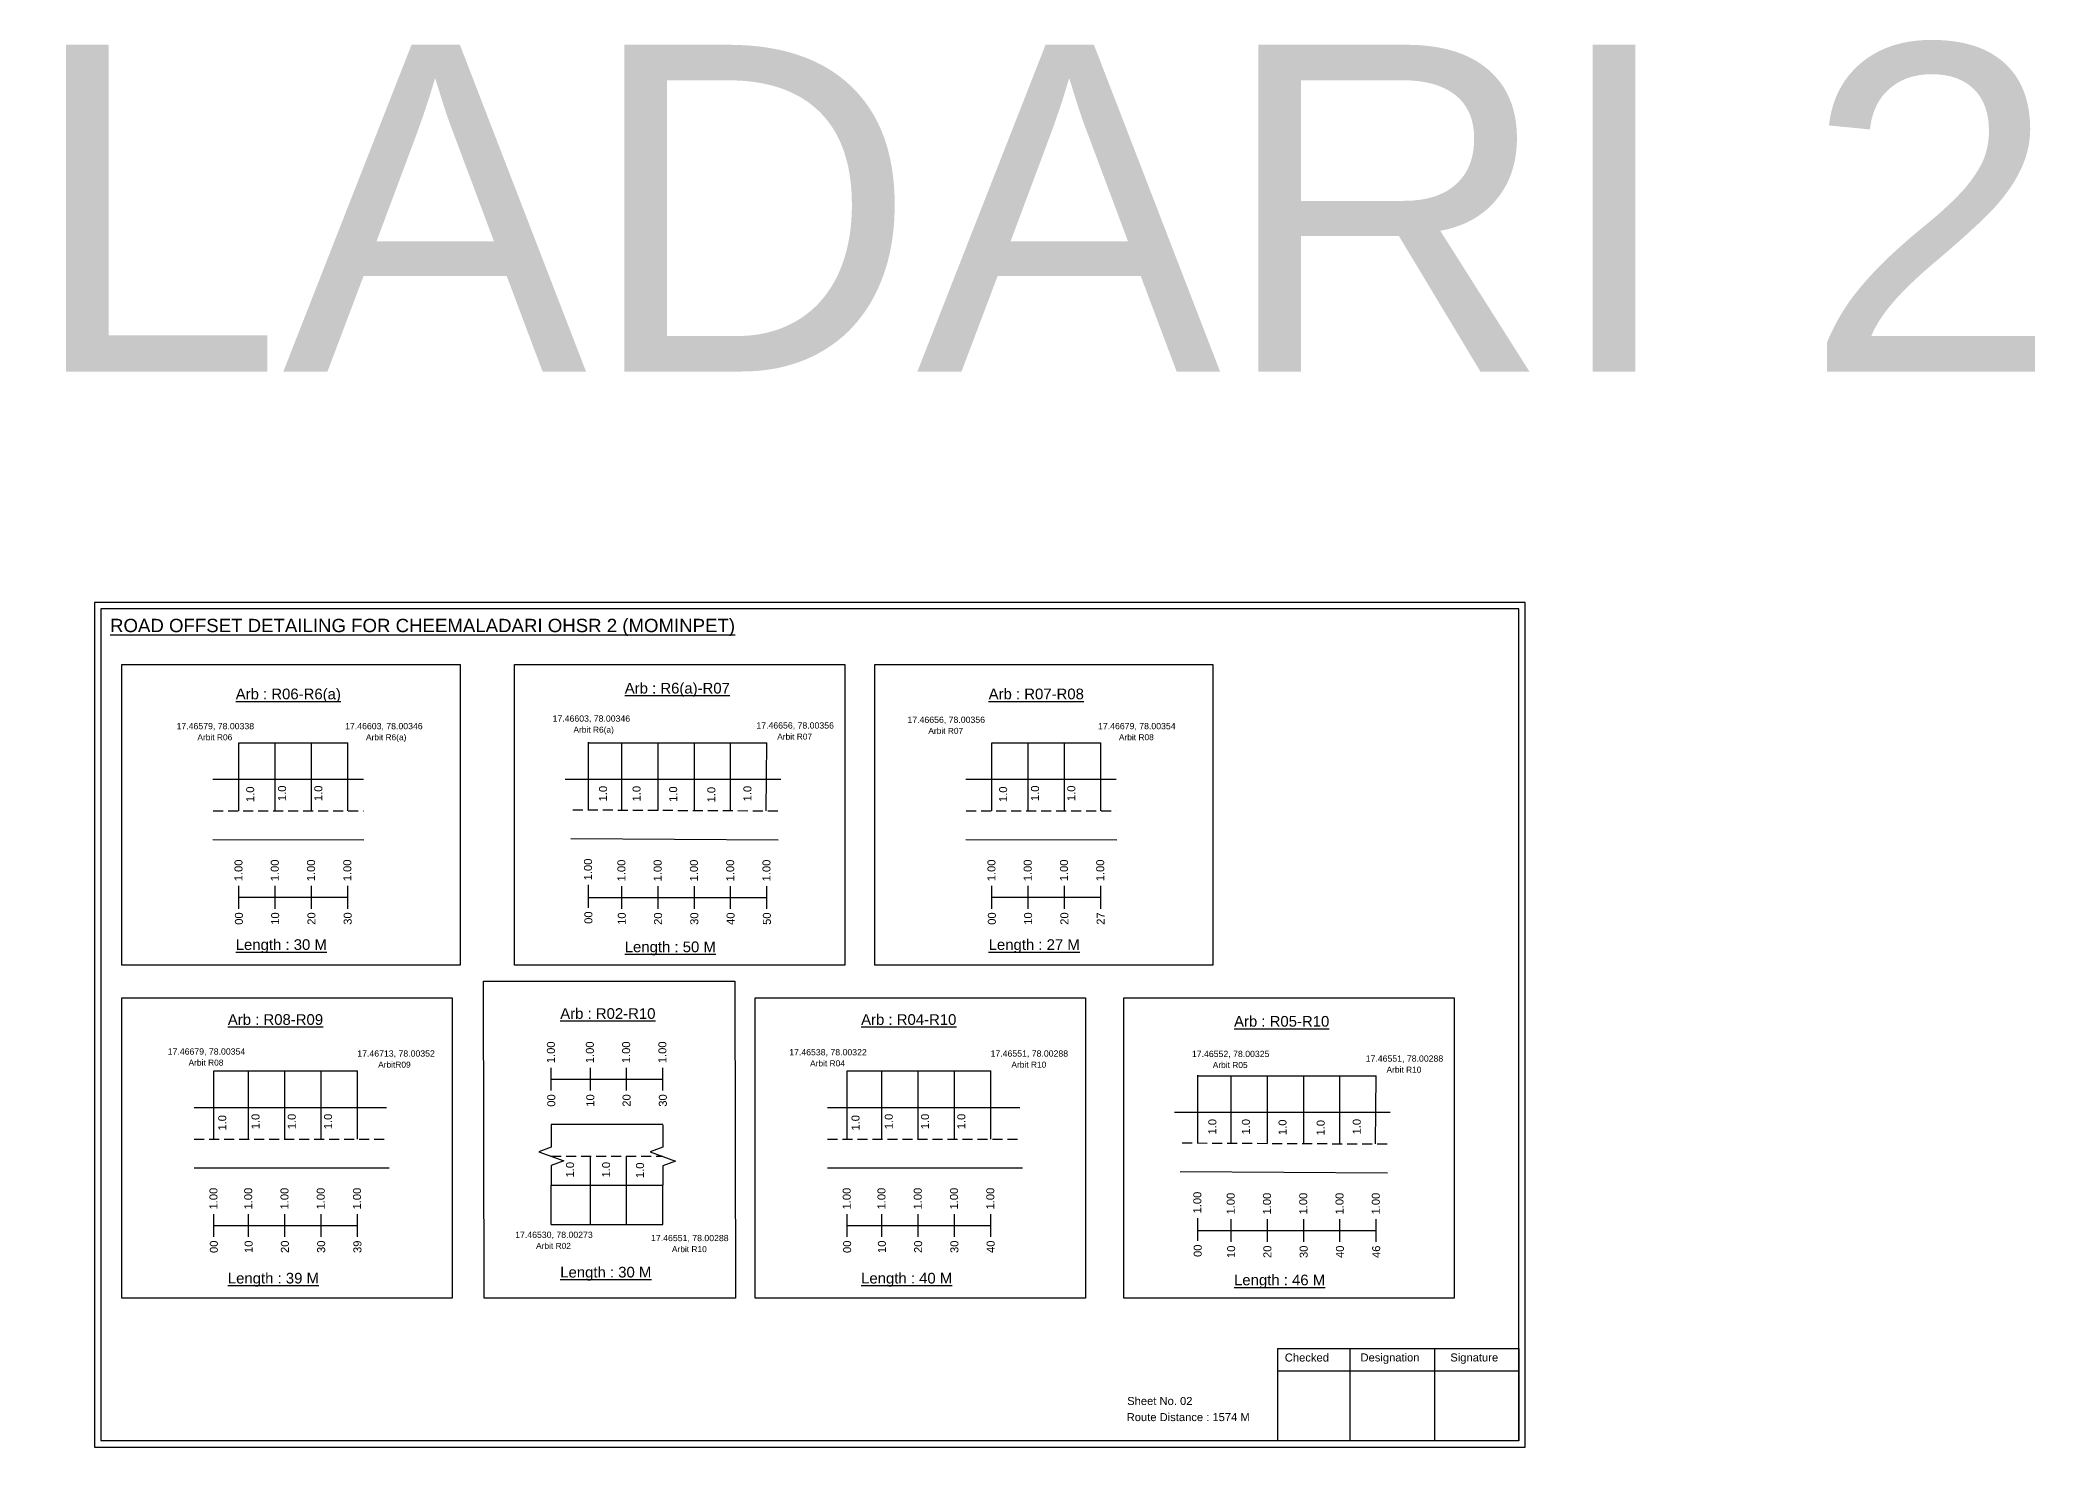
# Model space of a CAD drawing. Header units: inches. Extents: x 3067 to 7161, y 369 to 3169.
# Drawn here: x 3795 to 4543, y 369 to 896 of the extents above; entities that cross this region are included whole.
import ezdxf

# ---------------------------------------------------------------- set-up
doc = ezdxf.new("R2010")
doc.units = ezdxf.units.IN
doc.header["$MEASUREMENT"] = 0
doc.linetypes.add('DASHED2', pattern=[0.375, 0.25, -0.125])
doc.layers.add('PDF_Geometry', color=7, linetype='Continuous')
doc.layers.add('PDF_Text', color=5, linetype='Continuous')
doc.styles.add('PDF Arial', font='arial.ttf')
doc.styles.get("Standard").update_dxf_attribs({"font": 'arial.ttf'})

msp = doc.modelspace()

# ---------------------------------------------------------------- linework, layer by layer
at = {"color": 5}
for p, q in [((3869.38, 632.79), (3910.18, 632.79)), ((4000.45, 632.75), (4067.37, 632.75)), ((4151.73, 632.79), (4192.53, 632.79)), ((3859.99, 509.7), (3913.82, 509.7)), ((4097.46, 509.7), (4151.3, 509.7)), ((4228.94, 507.82), (4295.86, 507.82)), ((3986.52, 452.18), (4028.35, 452.18))]:
    msp.add_line(p, q, dxfattribs=at)
for p, q in [((3869.38, 607.26), (3869.38, 632.79)), ((3882.98, 607.26), (3882.98, 632.79)), ((3896.58, 607.26), (3896.58, 632.79)), ((3910.18, 607.26), (3910.18, 632.79)), ((4000.45, 607.52), (4000.45, 633.05)), ((4012.97, 607.47), (4012.97, 632.75)), ((4026.57, 607.41), (4026.57, 632.75)), ((4040.17, 607.47), (4040.17, 632.75)), ((4053.77, 607.22), (4053.77, 632.75)), ((4067.14, 607.25), (4067.37, 632.75)), ((4151.73, 607.26), (4151.73, 632.79)), ((4165.33, 607.26), (4165.33, 632.79)), ((4178.93, 607.26), (4178.93, 632.79)), ((4192.53, 607.26), (4192.53, 632.79)), ((3859.55, 619.14), (3916.04, 619.14)), ((4072.62, 619.08), (3991.66, 619.08)), ((4141.9, 619.14), (4198.38, 619.14)), ((3859.55, 596.46), (3916.26, 596.33)), ((3993.87, 596.87), (4071.6, 596.44)), ((4141.9, 596.46), (4198.61, 596.33)), ((3859.99, 484.17), (3859.99, 509.7)), ((3873.02, 484.17), (3873.02, 509.7)), ((3886.62, 484.17), (3886.62, 509.7)), ((3900.22, 484.17), (3900.22, 509.7)), ((3913.82, 484.17), (3913.82, 509.7)), ((4097.46, 484.17), (4097.46, 509.7)), ((4110.5, 484.17), (4110.5, 509.7)), ((4124.1, 484.17), (4124.1, 509.7)), ((4137.7, 484.17), (4137.7, 509.7)), ((4151.3, 484.17), (4151.3, 509.7)), ((4228.94, 482.59), (4228.94, 508.13)), ((4241.46, 482.54), (4241.46, 507.82)), ((4255.06, 482.49), (4255.06, 507.82)), ((4268.66, 482.55), (4268.66, 507.82)), ((4282.26, 482.29), (4282.26, 507.82)), ((4295.63, 482.32), (4295.86, 507.82)), ((3852.64, 496.05), (3924.68, 496.05)), ((4090.12, 496.05), (4162.15, 496.05)), ((4301.11, 494.15), (4220.15, 494.15)), ((4028.35, 489.6), (3986.52, 489.6)), ((3852.64, 473.36), (3925.68, 473.36)), ((4001.15, 452.18), (4001.15, 477.72)), ((4014.75, 452.18), (4014.75, 477.72)), ((4090.12, 473.36), (4163.15, 473.36)), ((4222.36, 471.95), (4300.09, 471.52)), ((3986.52, 466.92), (4012.08, 466.92)), ((3986.52, 452.18), (3986.52, 466.92)), ((4012.08, 466.92), (4028.35, 466.92)), ((4028.35, 452.18), (4028.35, 466.92))]:
    msp.add_line(p, q)
at = {"linetype": 'DASHED2', "ltscale": 15}
for p, q in [((3859.7, 607.26), (3916.04, 607.26)), ((3994.59, 607.66), (4072.87, 607.25)), ((4142.04, 607.26), (4198.38, 607.26)), ((3852.64, 484.17), (3925.18, 484.17)), ((4090.12, 484.17), (4162.65, 484.17)), ((4223.08, 482.73), (4301.36, 482.32)), ((3986.52, 477.72), (4028.35, 477.72))]:
    msp.add_line(p, q, dxfattribs=at)
at = {"color": 217, "true_color": 0x93278f}
for p, q in [((3869.38, 570.56), (3869.38, 579.11)), ((3882.98, 570.56), (3882.98, 579.11)), ((3896.58, 570.56), (3896.58, 579.11)), ((3910.18, 570.56), (3910.18, 579.11)), ((4000.45, 570.9), (4000.45, 579.46)), ((4012.97, 570.52), (4012.97, 579.07)), ((4026.57, 570.52), (4026.57, 579.07)), ((4040.17, 570.52), (4040.17, 579.07)), ((4053.77, 570.52), (4053.77, 579.07)), ((4067.37, 570.52), (4067.37, 579.07)), ((4151.73, 570.56), (4151.73, 579.11)), ((4165.33, 570.56), (4165.33, 579.11)), ((4178.93, 570.56), (4178.93, 579.11)), ((4192.53, 570.56), (4192.53, 579.11)), ((3869.38, 574.83), (3910.18, 574.84)), ((4000.45, 574.79), (4067.37, 574.8)), ((4151.73, 574.83), (4192.53, 574.84)), ((3986.52, 502.33), (3986.52, 510.88)), ((4001.15, 502.33), (4001.15, 510.88)), ((4014.75, 502.33), (4014.75, 510.88)), ((4028.35, 502.33), (4028.35, 510.88)), ((3986.52, 506.6), (4028.35, 506.6)), ((3859.99, 447.47), (3859.99, 456.02)), ((3859.99, 451.74), (3913.82, 451.75)), ((3873.02, 447.47), (3873.02, 456.02)), ((3886.62, 447.47), (3886.62, 456.02)), ((3900.22, 447.47), (3900.22, 456.02)), ((3913.82, 447.47), (3913.82, 456.02)), ((4097.46, 447.47), (4097.46, 456.02)), ((4097.46, 451.74), (4151.3, 451.75)), ((4110.5, 447.47), (4110.5, 456.02)), ((4124.1, 447.47), (4124.1, 456.02)), ((4137.7, 447.47), (4137.7, 456.02)), ((4151.3, 447.47), (4151.3, 456.02)), ((4228.94, 445.98), (4228.94, 454.53)), ((4228.94, 449.86), (4295.86, 449.87)), ((4241.46, 445.59), (4241.46, 454.15)), ((4255.06, 445.59), (4255.06, 454.15)), ((4268.66, 445.59), (4268.66, 454.15)), ((4282.26, 445.59), (4282.26, 454.15)), ((4295.86, 445.59), (4295.86, 454.15))]:
    msp.add_line(p, q, dxfattribs=at)
for points in [[(3825.52, 662.11), (3952.28, 662.11), (3952.28, 549.43), (3825.52, 549.43)], [(3972.74, 662.11), (4096.55, 662.11), (4096.55, 549.43), (3972.74, 549.43)], [(4107.87, 662.11), (4234.62, 662.11), (4234.62, 549.43), (4107.87, 549.43)], [(3961.06, 543.33), (4055.3, 543.33), (4055.58, 424.5), (3961.34, 424.5)], [(3825.52, 537.18), (3949.33, 537.18), (3949.33, 424.5), (3825.52, 424.5)], [(4063, 537.18), (4186.8, 537.18), (4186.8, 424.5), (4063, 424.5)], [(4201.23, 537.18), (4325.04, 537.18), (4325.04, 424.5), (4201.23, 424.5)]]:
    msp.add_lwpolyline(points, close=True)
at = {"linetype": 'Continuous'}
for points in [[(3986.52, 489.6), (3986.52, 481.17), (3981.78, 479.44), (3991.26, 475.99), (3986.52, 474.27), (3986.52, 466.92)], [(4028.35, 489.52), (4028.35, 481.09), (4023.6, 479.37), (4033.09, 475.91), (4028.35, 474.19), (4028.35, 466.84)]]:
    msp.add_lwpolyline(points, dxfattribs=at)
at = {"layer": 'PDF_Geometry'}
for points in [[(3815.26, 685.35), (3815.26, 368.64), (4351.74, 368.64), (4351.74, 685.35)], [(3817.59, 683.03), (3817.59, 371.06), (4349.32, 371.06), (4349.32, 683.03)]]:
    msp.add_lwpolyline(points, close=True, dxfattribs=at)
at = {"layer": 'PDF_Geometry', "color": 242, "true_color": 0xcc1f26}
msp.add_lwpolyline([(4349.32, 370.97), (4258.98, 370.97), (4258.98, 405.58), (4349.32, 405.58)], close=True, dxfattribs=at)
for points in [[(4285.96, 405.58), (4285.96, 370.97)], [(4317.68, 405.58), (4317.68, 370.97)], [(4258.98, 397.21), (4349.32, 397.21)]]:
    msp.add_lwpolyline(points, dxfattribs=at)

# ---------------------------------------------------------------- texts
for s, height, p in [('CHEEMALADARI 2', 122.5352, (3058.23, 772.03)), ('Sheet No. 02', 3, (4202.48, 384.44)), ('Route Distance : 1574 M', 3, (4202.29, 378.39))]:
    msp.add_text(s, height=height).set_placement(p)
at = {"color": 242, "true_color": 0xcd2027}
for s, height, p in [('%%UROAD OFFSET DETAILING FOR CHEEMALADARI OHSR 2 (MOMINPET)', 5, (3821.04, 674.28)), ('%%UArb : R06-R6(a)', 4, (3868.17, 649.1)), ('%%UArb : R6(a)-R07', 4, (4014.05, 651.26)), ('%%UArb : R07-R08', 4, (4150.52, 649.1)), ('%%ULength : 30 M', 4, (3868.17, 555.1)), ('%%ULength : 50 M', 4, (4014.05, 554.26)), ('%%ULength : 27 M', 4, (4150.52, 555.1)), ('%%UArb : R02-R10', 4, (3989.86, 529.25)), ('%%UArb : R08-R09', 4, (3865.22, 527)), ('%%UArb : R04-R10', 4, (4102.7, 527)), ('%%UArb : R05-R10', 4, (4242.54, 526.33)), ('%%ULength : 39 M', 4, (3865.22, 430)), ('%%ULength : 30 M', 4, (3989.86, 432.25)), ('%%ULength : 40 M', 4, (4102.7, 430)), ('%%ULength : 46 M', 4, (4242.54, 429.33))]:
    msp.add_text(s, height=height, dxfattribs=at).set_placement(p)
at = {"color": 5}
for s, height, p in [('17.46579, 78.00338', 2.34, (3845.98, 637.87)), ('Arbit R06', 2.246, (3853.8, 633.74)), ('17.46603, 78.00346', 2.34, (3909.19, 637.87)), ('Arbit R6(a)', 2.2464, (3917.01, 633.75)), ('17.46603, 78.00346', 2.34, (3986.99, 640.71)), ('Arbit R6(a)', 2.2464, (3994.81, 636.58)), ('17.46656, 78.00356', 2.34, (4063.41, 638.12)), ('Arbit R07', 2.246, (4071.23, 633.99)), ('17.46656, 78.00356', 2.34, (4120.07, 640.26)), ('Arbit R07', 2.246, (4127.89, 636.14)), ('17.46679, 78.00354', 2.34, (4191.54, 637.87)), ('Arbit R08', 2.246, (4199.36, 633.75)), ('17.46679, 78.00354', 2.34, (3842.66, 515.84)), ('17.46713, 78.00352', 2.34, (3913.76, 515.09)), ('17.46538, 78.00322', 2.34, (4075.73, 515.56)), ('17.46551, 78.00288', 2.34, (4151.23, 515.09)), ('17.46552, 78.00325', 2.34, (4226.73, 514.93)), ('Arbit R08', 2.246, (3850.48, 511.72)), ('ArbitR09', 2.246, (3921.58, 510.96)), ('Arbit R04', 2.246, (4083.55, 511.43)), ('Arbit R10', 2.246, (4159.05, 510.96)), ('Arbit R05', 2.246, (4234.55, 510.81)), ('17.46551, 78.00288', 2.34, (4291.9, 513.19)), ('Arbit R10', 2.246, (4299.72, 509.06)), ('17.46530, 78.00273', 2.34, (3972.97, 447.11)), ('Arbit R02', 2.246, (3980.8, 442.99)), ('17.46551, 78.00288', 2.34, (4023.92, 445.88)), ('Arbit R10', 2.246, (4031.74, 441.76))]:
    msp.add_text(s, height=height, dxfattribs=at).set_placement(p)
for p in [(3875.1, 610.57), (3887.05, 610.93), (3900.65, 610.93), (4007.41, 610.8), (4019.98, 610.8), (4033.72, 610.61), (4048.03, 610.41), (4061.55, 610.83), (4157.44, 610.57), (4169.4, 610.93), (4183, 610.93), (3864.62, 487.34), (3877.09, 487.84), (3890.69, 487.84), (3904.29, 487.84), (4102.09, 487.34), (4114.56, 487.84), (4128.16, 487.84), (4141.76, 487.84), (4235.9, 485.87), (4248.47, 485.87), (4262.21, 485.68), (4276.53, 485.49), (4290.04, 485.9), (3995.03, 469.76), (4008.55, 469.76), (4021.26, 469.55)]:
    msp.add_text('1.0', height=3, rotation=90).set_placement(p)
at = {"color": 217, "true_color": 0x93278f}
for s, p in [('1.00', (3870.71, 580.85)), ('1.00', (3884.31, 580.85)), ('1.00', (3897.91, 580.85)), ('1.00', (3911.51, 580.85)), ('1.00', (4001.77, 581.2)), ('1.00', (4014.29, 580.81)), ('1.00', (4027.89, 580.81)), ('1.00', (4041.49, 580.81)), ('1.00', (4055.09, 580.81)), ('1.00', (4068.69, 580.81)), ('1.00', (4153.06, 580.85)), ('1.00', (4166.66, 580.85)), ('1.00', (4180.26, 580.85)), ('1.00', (4193.86, 580.85)), ('00', (3870.86, 564.53)), ('10', (3884.46, 564.53)), ('20', (3898.06, 564.53)), ('30', (3911.66, 564.53)), ('00', (4001.92, 564.88)), ('10', (4014.44, 564.49)), ('20', (4028.04, 564.49)), ('30', (4041.64, 564.49)), ('40', (4055.24, 564.49)), ('50', (4068.84, 564.49)), ('00', (4153.21, 564.53)), ('10', (4166.81, 564.53)), ('20', (4180.41, 564.53)), ('27', (4194.01, 564.53)), ('1.00', (3987.85, 512.62)), ('1.00', (4002.47, 512.62)), ('1.00', (4016.07, 512.62)), ('1.00', (4029.67, 512.62)), ('00', (3988, 496.3)), ('10', (4002.63, 496.3)), ('20', (4016.23, 496.3)), ('30', (4029.83, 496.3)), ('1.00', (3861.31, 457.76)), ('1.00', (3874.35, 457.76)), ('1.00', (3887.95, 457.76)), ('1.00', (3901.55, 457.76)), ('1.00', (3915.15, 457.76)), ('1.00', (4098.79, 457.76)), ('1.00', (4111.82, 457.76)), ('1.00', (4125.42, 457.76)), ('1.00', (4139.02, 457.76)), ('1.00', (4152.62, 457.76)), ('1.00', (4230.26, 456.27)), ('1.00', (4242.79, 455.88)), ('1.00', (4256.39, 455.88)), ('1.00', (4269.99, 455.88)), ('1.00', (4283.59, 455.88)), ('1.00', (4297.19, 455.88)), ('00', (3861.46, 441.44)), ('10', (3874.5, 441.44)), ('20', (3888.1, 441.44)), ('30', (3901.7, 441.44)), ('39', (3915.3, 441.44)), ('00', (4098.94, 441.44)), ('10', (4111.97, 441.44)), ('20', (4125.57, 441.44)), ('30', (4139.17, 441.44)), ('40', (4152.77, 441.44)), ('00', (4230.41, 439.95)), ('10', (4242.94, 439.56)), ('20', (4256.54, 439.56)), ('30', (4270.14, 439.56)), ('40', (4283.74, 439.56)), ('46', (4297.34, 439.56))]:
    msp.add_text(s, height=3, rotation=90, dxfattribs=at).set_placement(p)
at = {"layer": 'PDF_Text', "color": 7, "attachment_point": 7, "style": 'PDF Arial'}
for s, insert, char_height in [('Checked', (4261.58, 400.69), 3.001), ('Designation', (4289.96, 399.86), 3.0006), ('Signature', (4323.64, 399.86), 3.001)]:
    msp.add_mtext(s, dxfattribs=dict(at, insert=insert, char_height=char_height))

doc.saveas('drawing.dxf')
